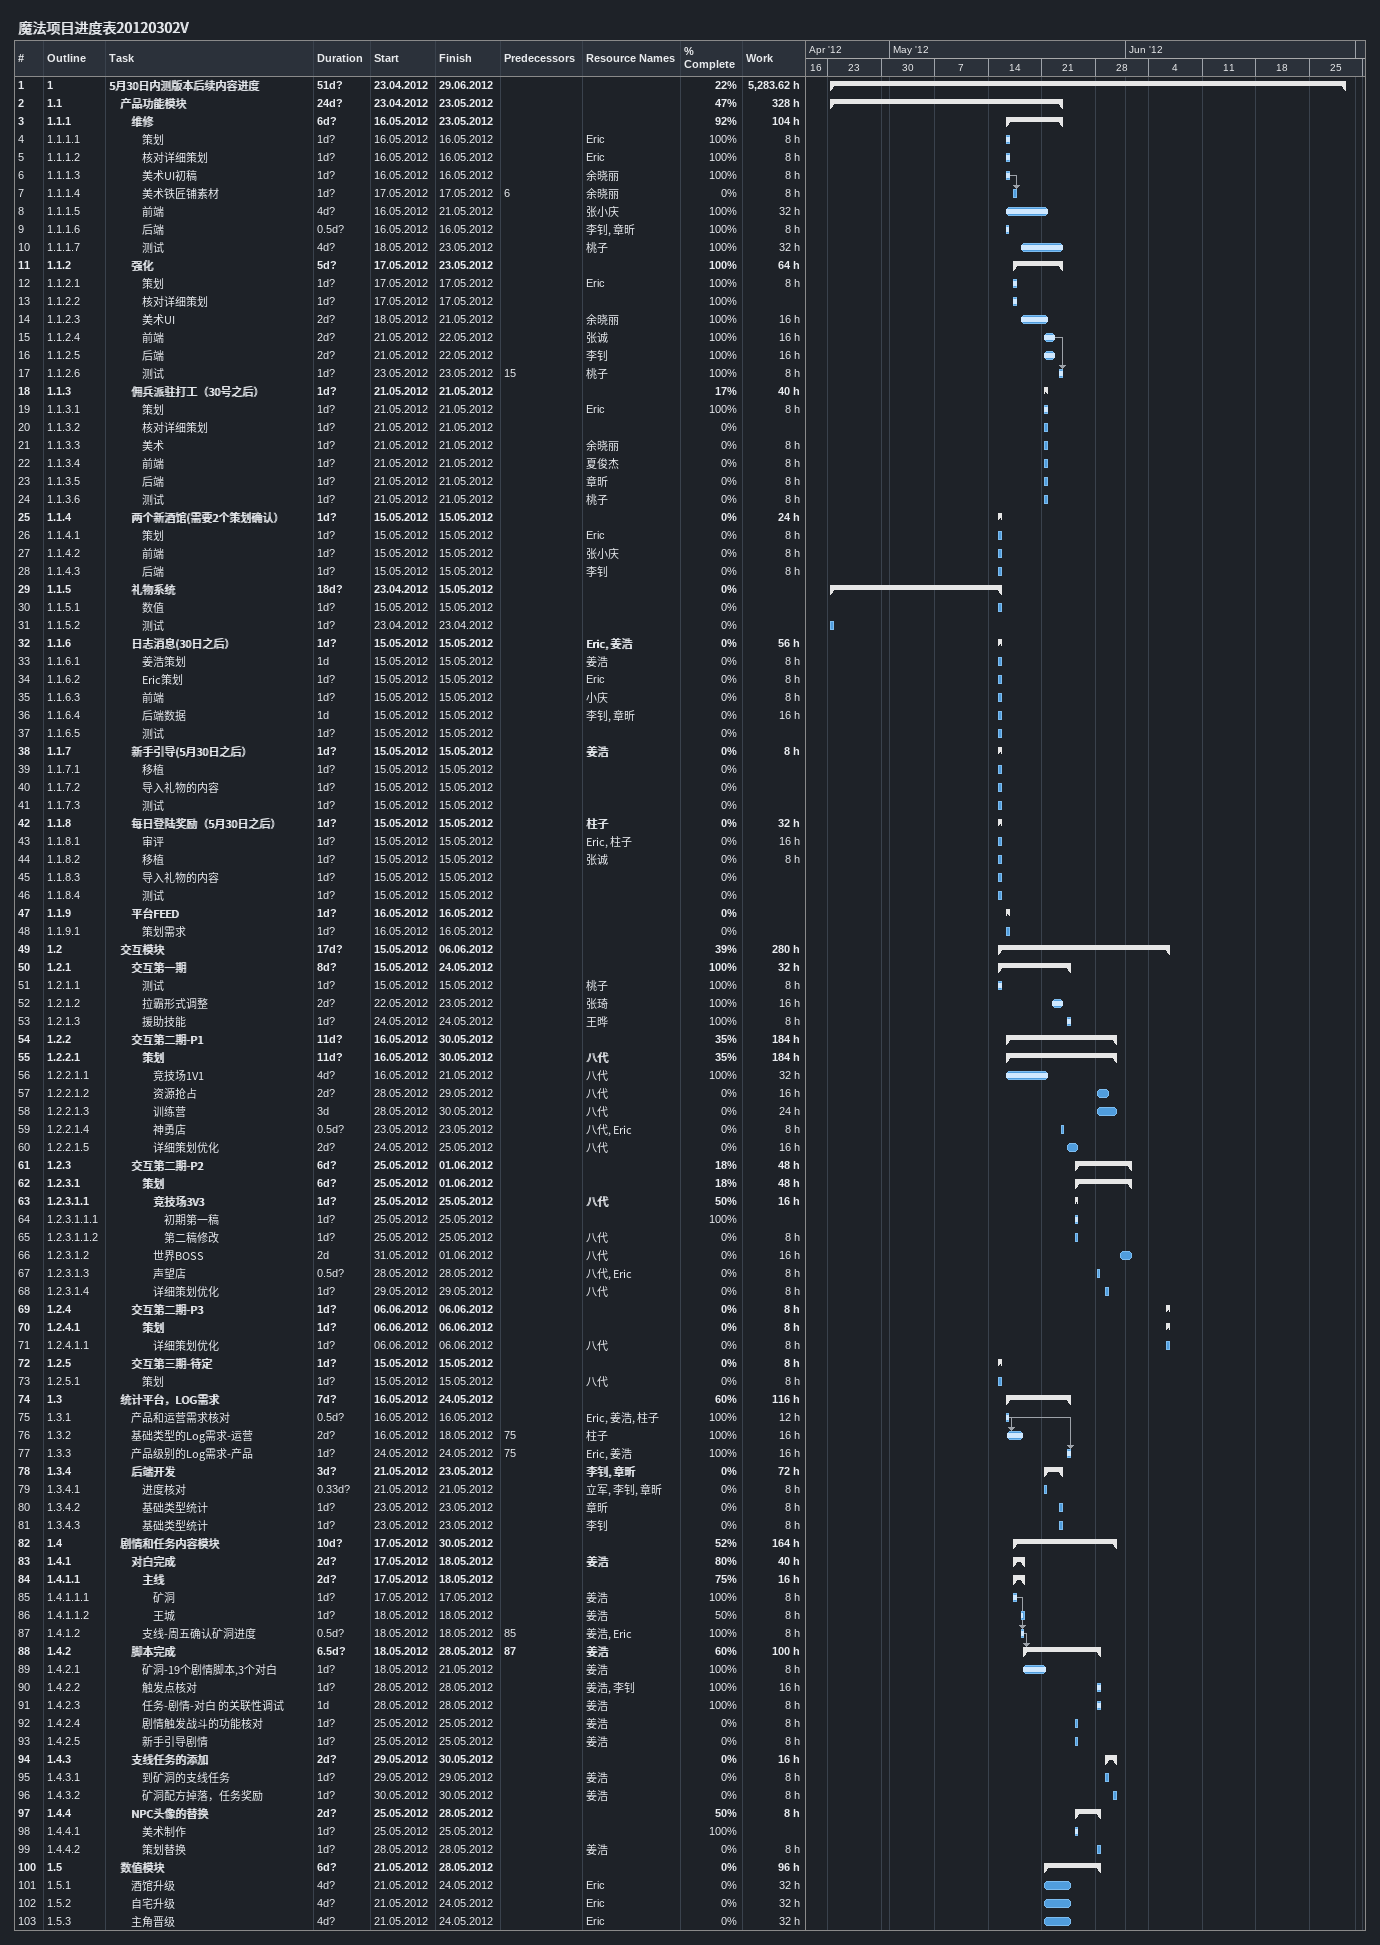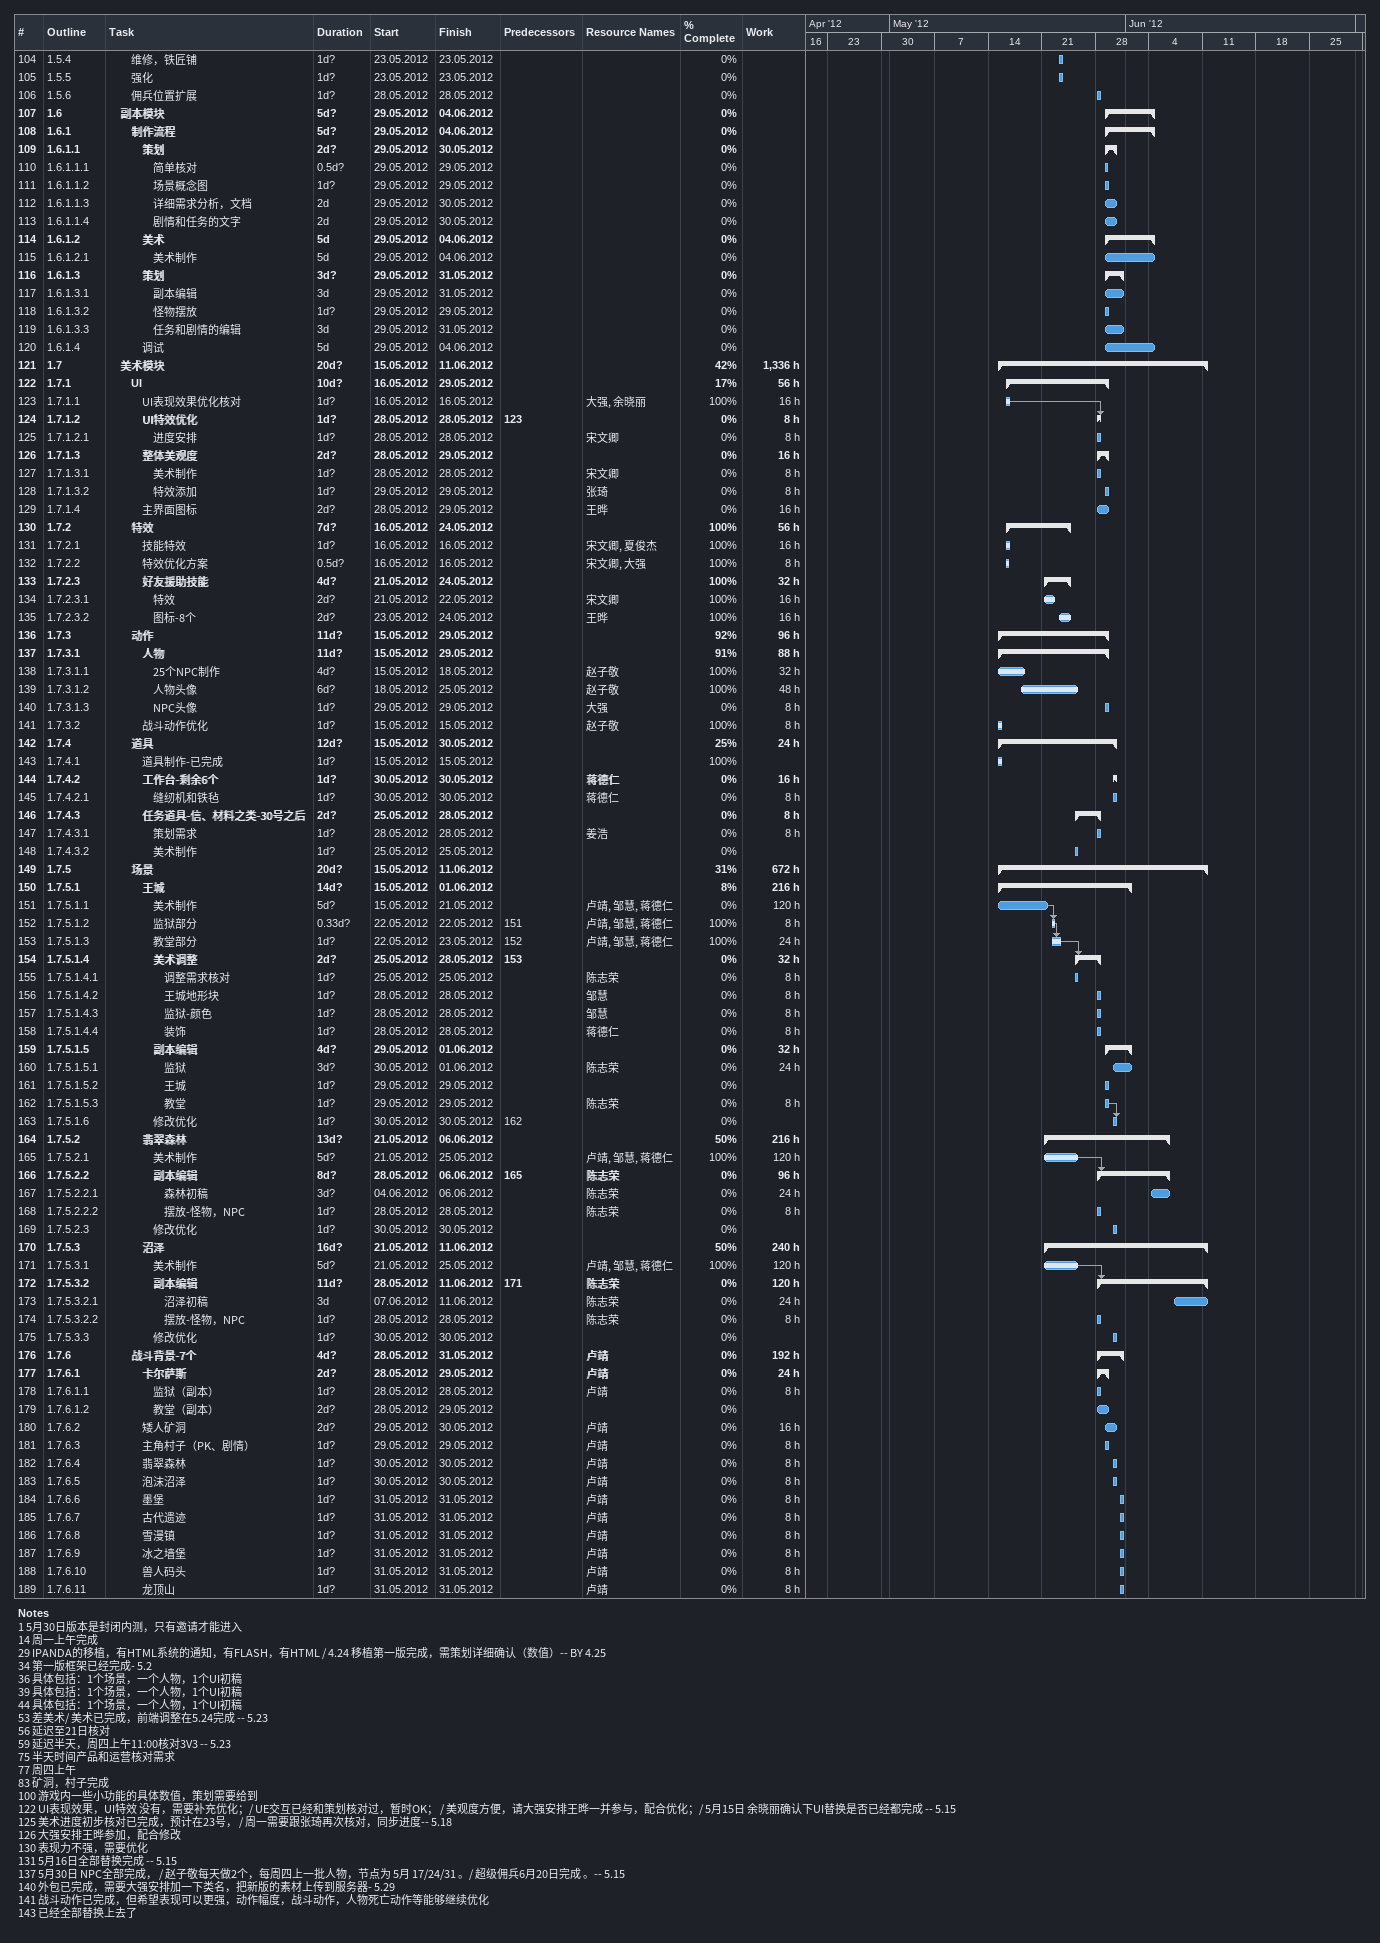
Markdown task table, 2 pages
魔法项目进度表20120302V

| ID | WBS | Task | Duration | Start | Finish | Predecessors | Resources | % complete | Work (h) |
|---|---|---|---|---|---|---|---|---|---|
| 1 | 1 | **5月30日内测版本后续内容进度** | 51d? | 2012-04-23 | 2012-06-29 |  |  | 22 | 5283.62 |
| 2 | 1.1 | **产品功能模块** | 24d? | 2012-04-23 | 2012-05-23 |  |  | 47 | 328 |
| 3 | 1.1.1 | **维修** | 6d? | 2012-05-16 | 2012-05-23 |  |  | 92 | 104 |
| 4 | 1.1.1.1 | 策划 | 1d? | 2012-05-16 | 2012-05-16 |  | Eric | 100 | 8 |
| 5 | 1.1.1.2 | 核对详细策划 | 1d? | 2012-05-16 | 2012-05-16 |  | Eric | 100 | 8 |
| 6 | 1.1.1.3 | 美术UI初稿 | 1d? | 2012-05-16 | 2012-05-16 |  | 余晓丽 | 100 | 8 |
| 7 | 1.1.1.4 | 美术铁匠铺素材 | 1d? | 2012-05-17 | 2012-05-17 | 6 | 余晓丽 | 0 | 8 |
| 8 | 1.1.1.5 | 前端 | 4d? | 2012-05-16 | 2012-05-21 |  | 张小庆 | 100 | 32 |
| 9 | 1.1.1.6 | 后端 | 0.5d? | 2012-05-16 | 2012-05-16 |  | 李钊, 章昕 | 100 | 8 |
| 10 | 1.1.1.7 | 测试 | 4d? | 2012-05-18 | 2012-05-23 |  | 桃子 | 100 | 32 |
| 11 | 1.1.2 | **强化** | 5d? | 2012-05-17 | 2012-05-23 |  |  | 100 | 64 |
| 12 | 1.1.2.1 | 策划 | 1d? | 2012-05-17 | 2012-05-17 |  | Eric | 100 | 8 |
| 13 | 1.1.2.2 | 核对详细策划 | 1d? | 2012-05-17 | 2012-05-17 |  |  | 100 |  |
| 14 | 1.1.2.3 | 美术UI | 2d? | 2012-05-18 | 2012-05-21 |  | 余晓丽 | 100 | 16 |
| 15 | 1.1.2.4 | 前端 | 2d? | 2012-05-21 | 2012-05-22 |  | 张诚 | 100 | 16 |
| 16 | 1.1.2.5 | 后端 | 2d? | 2012-05-21 | 2012-05-22 |  | 李钊 | 100 | 16 |
| 17 | 1.1.2.6 | 测试 | 1d? | 2012-05-23 | 2012-05-23 | 15 | 桃子 | 100 | 8 |
| 18 | 1.1.3 | **佣兵派驻打工（30号之后）** | 1d? | 2012-05-21 | 2012-05-21 |  |  | 17 | 40 |
| 19 | 1.1.3.1 | 策划 | 1d? | 2012-05-21 | 2012-05-21 |  | Eric | 100 | 8 |
| 20 | 1.1.3.2 | 核对详细策划 | 1d? | 2012-05-21 | 2012-05-21 |  |  | 0 |  |
| 21 | 1.1.3.3 | 美术 | 1d? | 2012-05-21 | 2012-05-21 |  | 余晓丽 | 0 | 8 |
| 22 | 1.1.3.4 | 前端 | 1d? | 2012-05-21 | 2012-05-21 |  | 夏俊杰 | 0 | 8 |
| 23 | 1.1.3.5 | 后端 | 1d? | 2012-05-21 | 2012-05-21 |  | 章昕 | 0 | 8 |
| 24 | 1.1.3.6 | 测试 | 1d? | 2012-05-21 | 2012-05-21 |  | 桃子 | 0 | 8 |
| 25 | 1.1.4 | **两个新酒馆(需要2个策划确认）** | 1d? | 2012-05-15 | 2012-05-15 |  |  | 0 | 24 |
| 26 | 1.1.4.1 | 策划 | 1d? | 2012-05-15 | 2012-05-15 |  | Eric | 0 | 8 |
| 27 | 1.1.4.2 | 前端 | 1d? | 2012-05-15 | 2012-05-15 |  | 张小庆 | 0 | 8 |
| 28 | 1.1.4.3 | 后端 | 1d? | 2012-05-15 | 2012-05-15 |  | 李钊 | 0 | 8 |
| 29 | 1.1.5 | **礼物系统** | 18d? | 2012-04-23 | 2012-05-15 |  |  | 0 |  |
| 30 | 1.1.5.1 | 数值 | 1d? | 2012-05-15 | 2012-05-15 |  |  | 0 |  |
| 31 | 1.1.5.2 | 测试 | 1d? | 2012-04-23 | 2012-04-23 |  |  | 0 |  |
| 32 | 1.1.6 | **日志消息(30日之后）** | 1d? | 2012-05-15 | 2012-05-15 |  | Eric, 姜浩 | 0 | 56 |
| 33 | 1.1.6.1 | 姜浩策划 | 1d | 2012-05-15 | 2012-05-15 |  | 姜浩 | 0 | 8 |
| 34 | 1.1.6.2 | Eric策划 | 1d? | 2012-05-15 | 2012-05-15 |  | Eric | 0 | 8 |
| 35 | 1.1.6.3 | 前端 | 1d? | 2012-05-15 | 2012-05-15 |  | 小庆 | 0 | 8 |
| 36 | 1.1.6.4 | 后端数据 | 1d | 2012-05-15 | 2012-05-15 |  | 李钊, 章昕 | 0 | 16 |
| 37 | 1.1.6.5 | 测试 | 1d? | 2012-05-15 | 2012-05-15 |  |  | 0 |  |
| 38 | 1.1.7 | **新手引导(5月30日之后）** | 1d? | 2012-05-15 | 2012-05-15 |  | 姜浩 | 0 | 8 |
| 39 | 1.1.7.1 | 移植 | 1d? | 2012-05-15 | 2012-05-15 |  |  | 0 |  |
| 40 | 1.1.7.2 | 导入礼物的内容 | 1d? | 2012-05-15 | 2012-05-15 |  |  | 0 |  |
| 41 | 1.1.7.3 | 测试 | 1d? | 2012-05-15 | 2012-05-15 |  |  | 0 |  |
| 42 | 1.1.8 | **每日登陆奖励（5月30日之后）** | 1d? | 2012-05-15 | 2012-05-15 |  | 柱子 | 0 | 32 |
| 43 | 1.1.8.1 | 审评 | 1d? | 2012-05-15 | 2012-05-15 |  | Eric, 柱子 | 0 | 16 |
| 44 | 1.1.8.2 | 移植 | 1d? | 2012-05-15 | 2012-05-15 |  | 张诚 | 0 | 8 |
| 45 | 1.1.8.3 | 导入礼物的内容 | 1d? | 2012-05-15 | 2012-05-15 |  |  | 0 |  |
| 46 | 1.1.8.4 | 测试 | 1d? | 2012-05-15 | 2012-05-15 |  |  | 0 |  |
| 47 | 1.1.9 | **平台FEED** | 1d? | 2012-05-16 | 2012-05-16 |  |  | 0 |  |
| 48 | 1.1.9.1 | 策划需求 | 1d? | 2012-05-16 | 2012-05-16 |  |  | 0 |  |
| 49 | 1.2 | **交互模块** | 17d? | 2012-05-15 | 2012-06-06 |  |  | 39 | 280 |
| 50 | 1.2.1 | **交互第一期** | 8d? | 2012-05-15 | 2012-05-24 |  |  | 100 | 32 |
| 51 | 1.2.1.1 | 测试 | 1d? | 2012-05-15 | 2012-05-15 |  | 桃子 | 100 | 8 |
| 52 | 1.2.1.2 | 拉霸形式调整 | 2d? | 2012-05-22 | 2012-05-23 |  | 张琦 | 100 | 16 |
| 53 | 1.2.1.3 | 援助技能 | 1d? | 2012-05-24 | 2012-05-24 |  | 王晔 | 100 | 8 |
| 54 | 1.2.2 | **交互第二期-P1** | 11d? | 2012-05-16 | 2012-05-30 |  |  | 35 | 184 |
| 55 | 1.2.2.1 | **策划** | 11d? | 2012-05-16 | 2012-05-30 |  | 八代 | 35 | 184 |
| 56 | 1.2.2.1.1 | 竞技场1V1 | 4d? | 2012-05-16 | 2012-05-21 |  | 八代 | 100 | 32 |
| 57 | 1.2.2.1.2 | 资源抢占 | 2d? | 2012-05-28 | 2012-05-29 |  | 八代 | 0 | 16 |
| 58 | 1.2.2.1.3 | 训练营 | 3d | 2012-05-28 | 2012-05-30 |  | 八代 | 0 | 24 |
| 59 | 1.2.2.1.4 | 神勇店 | 0.5d? | 2012-05-23 | 2012-05-23 |  | 八代, Eric | 0 | 8 |
| 60 | 1.2.2.1.5 | 详细策划优化 | 2d? | 2012-05-24 | 2012-05-25 |  | 八代 | 0 | 16 |
| 61 | 1.2.3 | **交互第二期-P2** | 6d? | 2012-05-25 | 2012-06-01 |  |  | 18 | 48 |
| 62 | 1.2.3.1 | **策划** | 6d? | 2012-05-25 | 2012-06-01 |  |  | 18 | 48 |
| 63 | 1.2.3.1.1 | **竞技场3V3** | 1d? | 2012-05-25 | 2012-05-25 |  | 八代 | 50 | 16 |
| 64 | 1.2.3.1.1.1 | 初期第一稿 | 1d? | 2012-05-25 | 2012-05-25 |  |  | 100 |  |
| 65 | 1.2.3.1.1.2 | 第二稿修改 | 1d? | 2012-05-25 | 2012-05-25 |  | 八代 | 0 | 8 |
| 66 | 1.2.3.1.2 | 世界BOSS | 2d | 2012-05-31 | 2012-06-01 |  | 八代 | 0 | 16 |
| 67 | 1.2.3.1.3 | 声望店 | 0.5d? | 2012-05-28 | 2012-05-28 |  | 八代, Eric | 0 | 8 |
| 68 | 1.2.3.1.4 | 详细策划优化 | 1d? | 2012-05-29 | 2012-05-29 |  | 八代 | 0 | 8 |
| 69 | 1.2.4 | **交互第二期-P3** | 1d? | 2012-06-06 | 2012-06-06 |  |  | 0 | 8 |
| 70 | 1.2.4.1 | **策划** | 1d? | 2012-06-06 | 2012-06-06 |  |  | 0 | 8 |
| 71 | 1.2.4.1.1 | 详细策划优化 | 1d? | 2012-06-06 | 2012-06-06 |  | 八代 | 0 | 8 |
| 72 | 1.2.5 | **交互第三期-待定** | 1d? | 2012-05-15 | 2012-05-15 |  |  | 0 | 8 |
| 73 | 1.2.5.1 | 策划 | 1d? | 2012-05-15 | 2012-05-15 |  | 八代 | 0 | 8 |
| 74 | 1.3 | **统计平台，LOG需求** | 7d? | 2012-05-16 | 2012-05-24 |  |  | 60 | 116 |
| 75 | 1.3.1 | 产品和运营需求核对 | 0.5d? | 2012-05-16 | 2012-05-16 |  | Eric, 姜浩, 柱子 | 100 | 12 |
| 76 | 1.3.2 | 基础类型的Log需求-运营 | 2d? | 2012-05-16 | 2012-05-18 | 75 | 柱子 | 100 | 16 |
| 77 | 1.3.3 | 产品级别的Log需求-产品 | 1d? | 2012-05-24 | 2012-05-24 | 75 | Eric, 姜浩 | 100 | 16 |
| 78 | 1.3.4 | **后端开发** | 3d? | 2012-05-21 | 2012-05-23 |  | 李钊, 章昕 | 0 | 72 |
| 79 | 1.3.4.1 | 进度核对 | 0.33d? | 2012-05-21 | 2012-05-21 |  | 立军, 李钊, 章昕 | 0 | 8 |
| 80 | 1.3.4.2 | 基础类型统计 | 1d? | 2012-05-23 | 2012-05-23 |  | 章昕 | 0 | 8 |
| 81 | 1.3.4.3 | 基础类型统计 | 1d? | 2012-05-23 | 2012-05-23 |  | 李钊 | 0 | 8 |
| 82 | 1.4 | **剧情和任务内容模块** | 10d? | 2012-05-17 | 2012-05-30 |  |  | 52 | 164 |
| 83 | 1.4.1 | **对白完成** | 2d? | 2012-05-17 | 2012-05-18 |  | 姜浩 | 80 | 40 |
| 84 | 1.4.1.1 | **主线** | 2d? | 2012-05-17 | 2012-05-18 |  |  | 75 | 16 |
| 85 | 1.4.1.1.1 | 矿洞 | 1d? | 2012-05-17 | 2012-05-17 |  | 姜浩 | 100 | 8 |
| 86 | 1.4.1.1.2 | 王城 | 1d? | 2012-05-18 | 2012-05-18 |  | 姜浩 | 50 | 8 |
| 87 | 1.4.1.2 | 支线-周五确认矿洞进度 | 0.5d? | 2012-05-18 | 2012-05-18 | 85 | 姜浩, Eric | 100 | 8 |
| 88 | 1.4.2 | **脚本完成** | 6.5d? | 2012-05-18 | 2012-05-28 | 87 | 姜浩 | 60 | 100 |
| 89 | 1.4.2.1 | 矿洞-19个剧情脚本,3个对白 | 1d? | 2012-05-18 | 2012-05-21 |  | 姜浩 | 100 | 8 |
| 90 | 1.4.2.2 | 触发点核对 | 1d? | 2012-05-28 | 2012-05-28 |  | 姜浩, 李钊 | 100 | 16 |
| 91 | 1.4.2.3 | 任务-剧情-对白 的关联性调试 | 1d | 2012-05-28 | 2012-05-28 |  | 姜浩 | 100 | 8 |
| 92 | 1.4.2.4 | 剧情触发战斗的功能核对 | 1d? | 2012-05-25 | 2012-05-25 |  | 姜浩 | 0 | 8 |
| 93 | 1.4.2.5 | 新手引导剧情 | 1d? | 2012-05-25 | 2012-05-25 |  | 姜浩 | 0 | 8 |
| 94 | 1.4.3 | **支线任务的添加** | 2d? | 2012-05-29 | 2012-05-30 |  |  | 0 | 16 |
| 95 | 1.4.3.1 | 到矿洞的支线任务 | 1d? | 2012-05-29 | 2012-05-29 |  | 姜浩 | 0 | 8 |
| 96 | 1.4.3.2 | 矿洞配方掉落，任务奖励 | 1d? | 2012-05-30 | 2012-05-30 |  | 姜浩 | 0 | 8 |
| 97 | 1.4.4 | **NPC头像的替换** | 2d? | 2012-05-25 | 2012-05-28 |  |  | 50 | 8 |
| 98 | 1.4.4.1 | 美术制作 | 1d? | 2012-05-25 | 2012-05-25 |  |  | 100 |  |
| 99 | 1.4.4.2 | 策划替换 | 1d? | 2012-05-28 | 2012-05-28 |  | 姜浩 | 0 | 8 |
| 100 | 1.5 | **数值模块** | 6d? | 2012-05-21 | 2012-05-28 |  |  | 0 | 96 |
| 101 | 1.5.1 | 酒馆升级 | 4d? | 2012-05-21 | 2012-05-24 |  | Eric | 0 | 32 |
| 102 | 1.5.2 | 自宅升级 | 4d? | 2012-05-21 | 2012-05-24 |  | Eric | 0 | 32 |
| 103 | 1.5.3 | 主角晋级 | 4d? | 2012-05-21 | 2012-05-24 |  | Eric | 0 | 32 |
| 104 | 1.5.4 | 维修，铁匠铺 | 1d? | 2012-05-23 | 2012-05-23 |  |  | 0 |  |
| 105 | 1.5.5 | 强化 | 1d? | 2012-05-23 | 2012-05-23 |  |  | 0 |  |
| 106 | 1.5.6 | 佣兵位置扩展 | 1d? | 2012-05-28 | 2012-05-28 |  |  | 0 |  |
| 107 | 1.6 | **副本模块** | 5d? | 2012-05-29 | 2012-06-04 |  |  | 0 |  |
| 108 | 1.6.1 | **制作流程** | 5d? | 2012-05-29 | 2012-06-04 |  |  | 0 |  |
| 109 | 1.6.1.1 | **策划** | 2d? | 2012-05-29 | 2012-05-30 |  |  | 0 |  |
| 110 | 1.6.1.1.1 | 简单核对 | 0.5d? | 2012-05-29 | 2012-05-29 |  |  | 0 |  |
| 111 | 1.6.1.1.2 | 场景概念图 | 1d? | 2012-05-29 | 2012-05-29 |  |  | 0 |  |
| 112 | 1.6.1.1.3 | 详细需求分析，文档 | 2d | 2012-05-29 | 2012-05-30 |  |  | 0 |  |
| 113 | 1.6.1.1.4 | 剧情和任务的文字 | 2d | 2012-05-29 | 2012-05-30 |  |  | 0 |  |
| 114 | 1.6.1.2 | **美术** | 5d | 2012-05-29 | 2012-06-04 |  |  | 0 |  |
| 115 | 1.6.1.2.1 | 美术制作 | 5d | 2012-05-29 | 2012-06-04 |  |  | 0 |  |
| 116 | 1.6.1.3 | **策划** | 3d? | 2012-05-29 | 2012-05-31 |  |  | 0 |  |
| 117 | 1.6.1.3.1 | 副本编辑 | 3d | 2012-05-29 | 2012-05-31 |  |  | 0 |  |
| 118 | 1.6.1.3.2 | 怪物摆放 | 1d? | 2012-05-29 | 2012-05-29 |  |  | 0 |  |
| 119 | 1.6.1.3.3 | 任务和剧情的编辑 | 3d | 2012-05-29 | 2012-05-31 |  |  | 0 |  |
| 120 | 1.6.1.4 | 调试 | 5d | 2012-05-29 | 2012-06-04 |  |  | 0 |  |
| 121 | 1.7 | **美术模块** | 20d? | 2012-05-15 | 2012-06-11 |  |  | 42 | 1336 |
| 122 | 1.7.1 | **UI** | 10d? | 2012-05-16 | 2012-05-29 |  |  | 17 | 56 |
| 123 | 1.7.1.1 | UI表现效果优化核对 | 1d? | 2012-05-16 | 2012-05-16 |  | 大强, 余晓丽 | 100 | 16 |
| 124 | 1.7.1.2 | **UI特效优化** | 1d? | 2012-05-28 | 2012-05-28 | 123 |  | 0 | 8 |
| 125 | 1.7.1.2.1 | 进度安排 | 1d? | 2012-05-28 | 2012-05-28 |  | 宋文卿 | 0 | 8 |
| 126 | 1.7.1.3 | **整体美观度** | 2d? | 2012-05-28 | 2012-05-29 |  |  | 0 | 16 |
| 127 | 1.7.1.3.1 | 美术制作 | 1d? | 2012-05-28 | 2012-05-28 |  | 宋文卿 | 0 | 8 |
| 128 | 1.7.1.3.2 | 特效添加 | 1d? | 2012-05-29 | 2012-05-29 |  | 张琦 | 0 | 8 |
| 129 | 1.7.1.4 | 主界面图标 | 2d? | 2012-05-28 | 2012-05-29 |  | 王晔 | 0 | 16 |
| 130 | 1.7.2 | **特效** | 7d? | 2012-05-16 | 2012-05-24 |  |  | 100 | 56 |
| 131 | 1.7.2.1 | 技能特效 | 1d? | 2012-05-16 | 2012-05-16 |  | 宋文卿, 夏俊杰 | 100 | 16 |
| 132 | 1.7.2.2 | 特效优化方案 | 0.5d? | 2012-05-16 | 2012-05-16 |  | 宋文卿, 大强 | 100 | 8 |
| 133 | 1.7.2.3 | **好友援助技能** | 4d? | 2012-05-21 | 2012-05-24 |  |  | 100 | 32 |
| 134 | 1.7.2.3.1 | 特效 | 2d? | 2012-05-21 | 2012-05-22 |  | 宋文卿 | 100 | 16 |
| 135 | 1.7.2.3.2 | 图标-8个 | 2d? | 2012-05-23 | 2012-05-24 |  | 王晔 | 100 | 16 |
| 136 | 1.7.3 | **动作** | 11d? | 2012-05-15 | 2012-05-29 |  |  | 92 | 96 |
| 137 | 1.7.3.1 | **人物** | 11d? | 2012-05-15 | 2012-05-29 |  |  | 91 | 88 |
| 138 | 1.7.3.1.1 | 25个NPC制作 | 4d? | 2012-05-15 | 2012-05-18 |  | 赵子敬 | 100 | 32 |
| 139 | 1.7.3.1.2 | 人物头像 | 6d? | 2012-05-18 | 2012-05-25 |  | 赵子敬 | 100 | 48 |
| 140 | 1.7.3.1.3 | NPC头像 | 1d? | 2012-05-29 | 2012-05-29 |  | 大强 | 0 | 8 |
| 141 | 1.7.3.2 | 战斗动作优化 | 1d? | 2012-05-15 | 2012-05-15 |  | 赵子敬 | 100 | 8 |
| 142 | 1.7.4 | **道具** | 12d? | 2012-05-15 | 2012-05-30 |  |  | 25 | 24 |
| 143 | 1.7.4.1 | 道具制作-已完成 | 1d? | 2012-05-15 | 2012-05-15 |  |  | 100 |  |
| 144 | 1.7.4.2 | **工作台-剩余6个** | 1d? | 2012-05-30 | 2012-05-30 |  | 蒋德仁 | 0 | 16 |
| 145 | 1.7.4.2.1 | 缝纫机和铁毡 | 1d? | 2012-05-30 | 2012-05-30 |  | 蒋德仁 | 0 | 8 |
| 146 | 1.7.4.3 | **任务道具-信、材料之类-30号之后** | 2d? | 2012-05-25 | 2012-05-28 |  |  | 0 | 8 |
| 147 | 1.7.4.3.1 | 策划需求 | 1d? | 2012-05-28 | 2012-05-28 |  | 姜浩 | 0 | 8 |
| 148 | 1.7.4.3.2 | 美术制作 | 1d? | 2012-05-25 | 2012-05-25 |  |  | 0 |  |
| 149 | 1.7.5 | **场景** | 20d? | 2012-05-15 | 2012-06-11 |  |  | 31 | 672 |
| 150 | 1.7.5.1 | **王城** | 14d? | 2012-05-15 | 2012-06-01 |  |  | 8 | 216 |
| 151 | 1.7.5.1.1 | 美术制作 | 5d? | 2012-05-15 | 2012-05-21 |  | 卢靖, 邹慧, 蒋德仁 | 0 | 120 |
| 152 | 1.7.5.1.2 | 监狱部分 | 0.33d? | 2012-05-22 | 2012-05-22 | 151 | 卢靖, 邹慧, 蒋德仁 | 100 | 8 |
| 153 | 1.7.5.1.3 | 教堂部分 | 1d? | 2012-05-22 | 2012-05-23 | 152 | 卢靖, 邹慧, 蒋德仁 | 100 | 24 |
| 154 | 1.7.5.1.4 | **美术调整** | 2d? | 2012-05-25 | 2012-05-28 | 153 |  | 0 | 32 |
| 155 | 1.7.5.1.4.1 | 调整需求核对 | 1d? | 2012-05-25 | 2012-05-25 |  | 陈志荣 | 0 | 8 |
| 156 | 1.7.5.1.4.2 | 王城地形块 | 1d? | 2012-05-28 | 2012-05-28 |  | 邹慧 | 0 | 8 |
| 157 | 1.7.5.1.4.3 | 监狱-颜色 | 1d? | 2012-05-28 | 2012-05-28 |  | 邹慧 | 0 | 8 |
| 158 | 1.7.5.1.4.4 | 装饰 | 1d? | 2012-05-28 | 2012-05-28 |  | 蒋德仁 | 0 | 8 |
| 159 | 1.7.5.1.5 | **副本编辑** | 4d? | 2012-05-29 | 2012-06-01 |  |  | 0 | 32 |
| 160 | 1.7.5.1.5.1 | 监狱 | 3d? | 2012-05-30 | 2012-06-01 |  | 陈志荣 | 0 | 24 |
| 161 | 1.7.5.1.5.2 | 王城 | 1d? | 2012-05-29 | 2012-05-29 |  |  | 0 |  |
| 162 | 1.7.5.1.5.3 | 教堂 | 1d? | 2012-05-29 | 2012-05-29 |  | 陈志荣 | 0 | 8 |
| 163 | 1.7.5.1.6 | 修改优化 | 1d? | 2012-05-30 | 2012-05-30 | 162 |  | 0 |  |
| 164 | 1.7.5.2 | **翡翠森林** | 13d? | 2012-05-21 | 2012-06-06 |  |  | 50 | 216 |
| 165 | 1.7.5.2.1 | 美术制作 | 5d? | 2012-05-21 | 2012-05-25 |  | 卢靖, 邹慧, 蒋德仁 | 100 | 120 |
| 166 | 1.7.5.2.2 | **副本编辑** | 8d? | 2012-05-28 | 2012-06-06 | 165 | 陈志荣 | 0 | 96 |
| 167 | 1.7.5.2.2.1 | 森林初稿 | 3d? | 2012-06-04 | 2012-06-06 |  | 陈志荣 | 0 | 24 |
| 168 | 1.7.5.2.2.2 | 摆放-怪物，NPC | 1d? | 2012-05-28 | 2012-05-28 |  | 陈志荣 | 0 | 8 |
| 169 | 1.7.5.2.3 | 修改优化 | 1d? | 2012-05-30 | 2012-05-30 |  |  | 0 |  |
| 170 | 1.7.5.3 | **沼泽** | 16d? | 2012-05-21 | 2012-06-11 |  |  | 50 | 240 |
| 171 | 1.7.5.3.1 | 美术制作 | 5d? | 2012-05-21 | 2012-05-25 |  | 卢靖, 邹慧, 蒋德仁 | 100 | 120 |
| 172 | 1.7.5.3.2 | **副本编辑** | 11d? | 2012-05-28 | 2012-06-11 | 171 | 陈志荣 | 0 | 120 |
| 173 | 1.7.5.3.2.1 | 沼泽初稿 | 3d | 2012-06-07 | 2012-06-11 |  | 陈志荣 | 0 | 24 |
| 174 | 1.7.5.3.2.2 | 摆放-怪物，NPC | 1d? | 2012-05-28 | 2012-05-28 |  | 陈志荣 | 0 | 8 |
| 175 | 1.7.5.3.3 | 修改优化 | 1d? | 2012-05-30 | 2012-05-30 |  |  | 0 |  |
| 176 | 1.7.6 | **战斗背景-7个** | 4d? | 2012-05-28 | 2012-05-31 |  | 卢靖 | 0 | 192 |
| 177 | 1.7.6.1 | **卡尔萨斯** | 2d? | 2012-05-28 | 2012-05-29 |  | 卢靖 | 0 | 24 |
| 178 | 1.7.6.1.1 | 监狱（副本） | 1d? | 2012-05-28 | 2012-05-28 |  | 卢靖 | 0 | 8 |
| 179 | 1.7.6.1.2 | 教堂（副本） | 2d? | 2012-05-28 | 2012-05-29 |  |  | 0 |  |
| 180 | 1.7.6.2 | 矮人矿洞 | 2d? | 2012-05-29 | 2012-05-30 |  | 卢靖 | 0 | 16 |
| 181 | 1.7.6.3 | 主角村子（PK、剧情） | 1d? | 2012-05-29 | 2012-05-29 |  | 卢靖 | 0 | 8 |
| 182 | 1.7.6.4 | 翡翠森林 | 1d? | 2012-05-30 | 2012-05-30 |  | 卢靖 | 0 | 8 |
| 183 | 1.7.6.5 | 泡沫沼泽 | 1d? | 2012-05-30 | 2012-05-30 |  | 卢靖 | 0 | 8 |
| 184 | 1.7.6.6 | 墨堡 | 1d? | 2012-05-31 | 2012-05-31 |  | 卢靖 | 0 | 8 |
| 185 | 1.7.6.7 | 古代遗迹 | 1d? | 2012-05-31 | 2012-05-31 |  | 卢靖 | 0 | 8 |
| 186 | 1.7.6.8 | 雪漫镇 | 1d? | 2012-05-31 | 2012-05-31 |  | 卢靖 | 0 | 8 |
| 187 | 1.7.6.9 | 冰之墙堡 | 1d? | 2012-05-31 | 2012-05-31 |  | 卢靖 | 0 | 8 |
| 188 | 1.7.6.10 | 兽人码头 | 1d? | 2012-05-31 | 2012-05-31 |  | 卢靖 | 0 | 8 |
| 189 | 1.7.6.11 | 龙顶山 | 1d? | 2012-05-31 | 2012-05-31 |  | 卢靖 | 0 | 8 |

Notes
- 1: 5月30日版本是封闭内测，只有邀请才能进入
- 14: 周一上午完成
- 29: IPANDA的移植，有HTML系统的通知，有FLASH，有HTML / 4.24 移植第一版完成，需策划详细确认（数值） -- BY 4.25
- 34: 第一版框架已经完成 - 5.2
- 36: 具体包括： 1个场景，一个人物，1个UI初稿
- 39: 具体包括： 1个场景，一个人物，1个UI初稿
- 44: 具体包括： 1个场景，一个人物，1个UI初稿
- 53: 差美术 / 美术已完成，前端调整在5.24完成 -- 5.23
- 56: 延迟至 21日核对
- 59: 延迟半天，周四上午11:00核对3V3 -- 5.23
- 75: 半天时间 产品和运营 核对需求
- 77: 周四上午
- 83: 矿洞，村子 完成
- 100: 游戏内一些小功能的具体数值，策划需要给到
- 122: UI表现效果，UI特效 没有，需要补充优化； / UE交互已经和策划核对过，暂时OK； / 美观度方便，请大强安排王晔一并参与，配合优化； / 5月15日 余晓丽 确认下UI替换是否已经都完成 -- 5.15
- 125: 美术进度初步核对已完成，预计在 23号， / 周一需要跟张琦再次核对，同步进度 -- 5.18
- 126: 大强安排王晔参加，配合修改
- 130: 表现力不强，需要优化
- 131: 5月16日全部替换完成 -- 5.15
- 137: 5月30日 NPC全部完成， / 赵子敬每天做2个，每周四上一批人物，节点为 5月 17/24/31 。 / 超级佣兵 6月20日完成 。 -- 5.15
- 140: 外包已完成，需要大强安排加一下类名，把新版的素材上传到服务器 - 5.29
- 141: 战斗动作已完成，但希望表现可以更强，动作幅度，战斗动作，人物死亡动作 等 能够继续优化
- 143: 已经全部替换上去了
